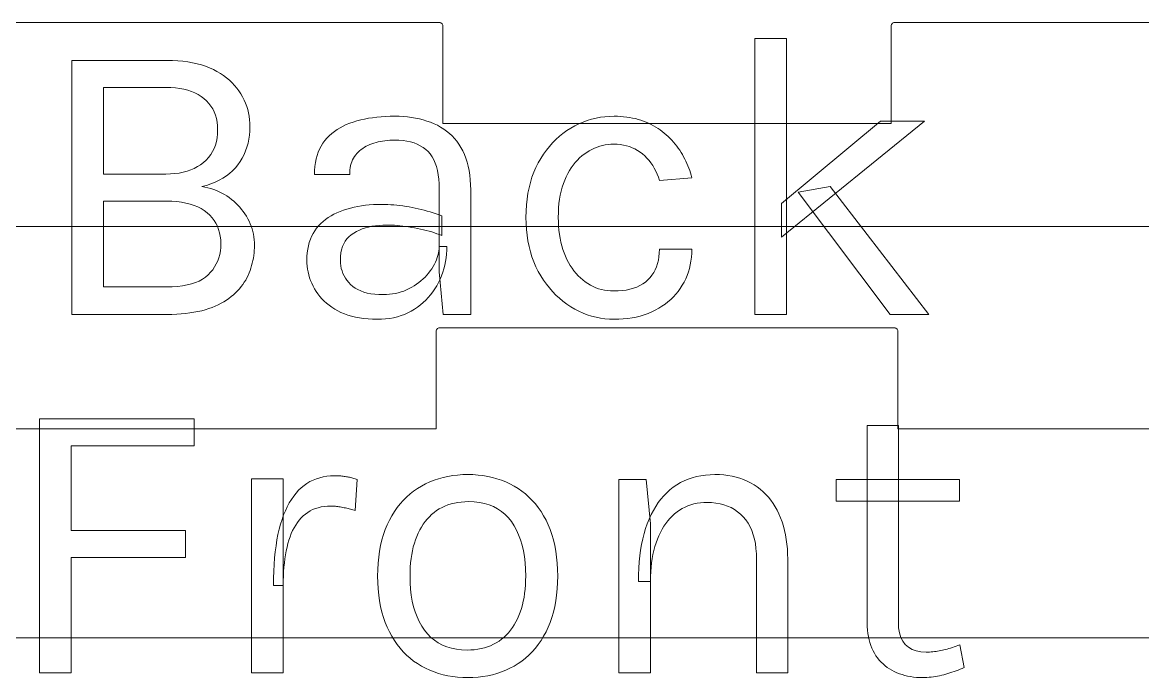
# Model space of a CAD drawing. Extents: x 3 to 302, y 3 to 302.
# Drawn here: x 218.18 to 251.41, y 114.22 to 133.66 of the extents above; entities that cross this region are included whole.
import ezdxf

# ---------------------------------------------------------------- set-up
doc = ezdxf.new("R2010")
doc.units = 0
doc.layers.get('0').update_dxf_attribs({"lineweight": 0})

msp = doc.modelspace()

# ---------------------------------------------------------------- linework, layer by layer
for p, q in [((230.57, 133.66), (217.03, 133.66)), ((230.59, 133.65), (230.57, 133.66)), ((230.6, 133.64), (230.59, 133.65)), ((230.62, 133.63), (230.6, 133.64)), ((230.63, 133.62), (230.62, 133.63)), ((230.65, 133.58), (230.63, 133.62)), ((230.65, 130.66), (230.65, 133.58)), ((243.96, 133.6), (243.95, 133.58)), ((243.95, 133.58), (243.95, 130.66)), ((243.97, 133.61), (243.96, 133.6)), ((243.98, 133.63), (243.97, 133.61)), ((243.99, 133.64), (243.98, 133.63)), ((244.03, 133.66), (243.99, 133.64)), ((257.57, 133.66), (244.03, 133.66)), ((239.907, 124.996), (239.907, 133.18)), ((239.907, 133.18), (240.843, 133.18)), ((240.843, 133.18), (240.843, 124.996)), ((219.651, 124.996), (219.651, 132.532)), ((219.651, 132.532), (222.471, 132.532)), ((222.471, 132.532), (222.634, 132.529)), ((222.634, 132.529), (222.791, 132.521)), ((222.791, 132.521), (222.942, 132.507)), ((222.942, 132.507), (223.088, 132.488)), ((223.088, 132.488), (223.228, 132.464)), ((223.228, 132.464), (223.363, 132.434)), ((223.363, 132.434), (223.492, 132.398)), ((223.492, 132.398), (223.615, 132.357)), ((223.615, 132.357), (223.733, 132.311)), ((223.733, 132.311), (223.845, 132.259)), ((223.845, 132.259), (223.951, 132.203)), ((223.951, 132.203), (224.052, 132.143)), ((224.052, 132.143), (224.148, 132.08)), ((224.148, 132.08), (224.238, 132.013)), ((224.238, 132.013), (224.322, 131.942)), ((224.322, 131.942), (224.401, 131.869)), ((222.447, 131.728), (220.587, 131.728)), ((220.587, 131.728), (220.587, 129.16)), ((222.587, 131.725), (222.447, 131.728)), ((222.447, 131.728), (222.447, 131.728)), ((222.447, 131.728), (222.447, 131.728)), ((222.72, 131.715), (222.587, 131.725)), ((222.848, 131.698), (222.72, 131.715)), ((222.969, 131.675), (222.848, 131.698)), ((223.084, 131.645), (222.969, 131.675)), ((223.193, 131.609), (223.084, 131.645)), ((223.295, 131.566), (223.193, 131.609)), ((224.401, 131.869), (224.474, 131.792)), ((224.474, 131.792), (224.542, 131.711)), ((224.542, 131.711), (224.604, 131.627)), ((224.604, 131.627), (224.661, 131.539)), ((223.392, 131.517), (223.295, 131.566)), ((223.482, 131.461), (223.392, 131.517)), ((223.566, 131.398), (223.482, 131.461)), ((223.643, 131.329), (223.566, 131.398)), ((223.712, 131.256), (223.643, 131.329)), ((223.773, 131.177), (223.712, 131.256)), ((224.661, 131.539), (224.712, 131.449)), ((224.712, 131.449), (224.758, 131.357)), ((224.758, 131.357), (224.799, 131.264)), ((224.799, 131.264), (224.834, 131.168)), ((223.825, 131.093), (223.773, 131.177)), ((223.87, 131.004), (223.825, 131.093)), ((223.906, 130.909), (223.87, 131.004)), ((223.935, 130.81), (223.906, 130.909)), ((224.834, 131.168), (224.864, 131.072)), ((224.864, 131.072), (224.888, 130.973)), ((224.888, 130.973), (224.907, 130.874)), ((223.955, 130.705), (223.935, 130.81)), ((223.967, 130.595), (223.955, 130.705)), ((223.971, 130.48), (223.967, 130.595)), ((224.907, 130.874), (224.92, 130.772)), ((224.92, 130.772), (224.928, 130.669)), ((224.928, 130.669), (224.931, 130.564)), ((227.601, 130.535), (227.693, 130.583)), ((227.693, 130.583), (227.788, 130.628)), ((227.788, 130.628), (227.889, 130.669)), ((227.889, 130.669), (227.994, 130.705)), ((227.994, 130.705), (228.103, 130.737)), ((228.103, 130.737), (228.215, 130.767)), ((228.215, 130.767), (228.33, 130.792)), ((228.33, 130.792), (228.448, 130.814)), ((228.448, 130.814), (228.569, 130.833)), ((228.569, 130.833), (228.693, 130.849)), ((228.693, 130.849), (228.821, 130.861)), ((228.821, 130.861), (228.951, 130.869)), ((228.951, 130.869), (229.085, 130.874)), ((229.085, 130.874), (229.221, 130.876)), ((229.221, 130.876), (229.221, 130.876)), ((229.221, 130.876), (229.352, 130.874)), ((229.352, 130.874), (229.479, 130.867)), ((229.479, 130.867), (229.603, 130.856)), ((229.603, 130.856), (229.725, 130.84)), ((229.725, 130.84), (229.844, 130.82)), ((229.844, 130.82), (229.959, 130.796)), ((229.959, 130.796), (230.072, 130.767)), ((230.072, 130.767), (230.181, 130.734)), ((230.181, 130.734), (230.288, 130.696)), ((230.288, 130.696), (230.391, 130.654)), ((230.391, 130.654), (230.491, 130.607)), ((230.491, 130.607), (230.586, 130.555)), ((243.95, 130.66), (230.65, 130.66)), ((234.444, 130.522), (234.564, 130.589)), ((234.564, 130.589), (234.687, 130.649)), ((234.687, 130.649), (234.811, 130.703)), ((234.811, 130.703), (234.936, 130.749)), ((234.936, 130.749), (235.064, 130.787)), ((235.064, 130.787), (235.194, 130.819)), ((235.194, 130.819), (235.325, 130.844)), ((235.325, 130.844), (235.459, 130.862)), ((235.459, 130.862), (235.594, 130.872)), ((235.594, 130.872), (235.731, 130.876)), ((235.731, 130.876), (235.731, 130.876)), ((235.731, 130.876), (235.827, 130.875)), ((235.827, 130.875), (235.921, 130.87)), ((235.921, 130.87), (236.014, 130.863)), ((236.014, 130.863), (236.104, 130.852)), ((236.104, 130.852), (236.192, 130.839)), ((236.192, 130.839), (236.279, 130.823)), ((236.279, 130.823), (236.363, 130.804)), ((236.363, 130.804), (236.445, 130.782)), ((236.445, 130.782), (236.526, 130.757)), ((236.526, 130.757), (236.604, 130.729)), ((236.604, 130.729), (236.68, 130.698)), ((236.68, 130.698), (236.755, 130.666)), ((236.755, 130.666), (236.827, 130.631)), ((236.827, 130.631), (236.898, 130.594)), ((236.898, 130.594), (236.966, 130.554)), ((240.699, 128.284), (243.627, 130.732)), ((244.935, 130.732), (240.699, 127.288)), ((243.627, 130.732), (244.935, 130.732)), ((223.954, 130.239), (223.967, 130.357)), ((223.967, 130.357), (223.971, 130.48)), ((223.971, 130.48), (223.971, 130.48)), ((224.917, 130.312), (224.899, 130.191)), ((224.927, 130.436), (224.917, 130.312)), ((224.931, 130.564), (224.927, 130.436)), ((224.931, 130.564), (224.931, 130.564)), ((227.215, 130.227), (227.283, 130.297)), ((227.283, 130.297), (227.355, 130.363)), ((227.355, 130.363), (227.433, 130.424)), ((227.433, 130.424), (227.515, 130.481)), ((227.515, 130.481), (227.601, 130.535)), ((230.586, 130.555), (230.677, 130.497)), ((230.677, 130.497), (230.763, 130.435)), ((230.763, 130.435), (230.846, 130.367)), ((230.846, 130.367), (230.923, 130.294)), ((230.923, 130.294), (230.996, 130.215)), ((234.003, 130.188), (234.107, 130.281)), ((234.107, 130.281), (234.214, 130.368)), ((234.214, 130.368), (234.327, 130.448)), ((234.327, 130.448), (234.444, 130.522)), ((236.966, 130.554), (237.033, 130.513)), ((237.033, 130.513), (237.097, 130.469)), ((237.097, 130.469), (237.16, 130.423)), ((237.16, 130.423), (237.22, 130.374)), ((237.22, 130.374), (237.279, 130.324)), ((237.279, 130.324), (237.336, 130.272)), ((237.336, 130.272), (237.39, 130.218)), ((223.821, 129.827), (223.867, 129.921)), ((223.867, 129.921), (223.904, 130.022)), ((223.904, 130.022), (223.933, 130.128)), ((223.933, 130.128), (223.954, 130.239)), ((224.842, 129.959), (224.802, 129.848)), ((224.874, 130.073), (224.842, 129.959)), ((224.899, 130.191), (224.874, 130.073)), ((226.995, 129.903), (227.041, 129.991)), ((227.041, 129.991), (227.093, 130.074)), ((227.093, 130.074), (227.151, 130.153)), ((227.151, 130.153), (227.215, 130.227)), ((228.275, 129.923), (228.228, 129.888)), ((228.324, 129.955), (228.275, 129.923)), ((228.376, 129.985), (228.324, 129.955)), ((228.43, 130.012), (228.376, 129.985)), ((228.487, 130.037), (228.43, 130.012)), ((228.546, 130.06), (228.487, 130.037)), ((228.607, 130.081), (228.546, 130.06)), ((228.67, 130.099), (228.607, 130.081)), ((228.734, 130.115), (228.67, 130.099)), ((228.799, 130.129), (228.734, 130.115)), ((228.866, 130.141), (228.799, 130.129)), ((228.934, 130.151), (228.866, 130.141)), ((229.004, 130.158), (228.934, 130.151)), ((229.075, 130.164), (229.004, 130.158)), ((229.147, 130.167), (229.075, 130.164)), ((229.221, 130.168), (229.147, 130.167)), ((229.35, 130.165), (229.221, 130.168)), ((229.221, 130.168), (229.221, 130.168)), ((229.472, 130.154), (229.35, 130.165)), ((229.587, 130.137), (229.472, 130.154)), ((229.696, 130.114), (229.587, 130.137)), ((229.799, 130.083), (229.696, 130.114)), ((229.894, 130.046), (229.799, 130.083)), ((229.983, 130.002), (229.894, 130.046)), ((230.066, 129.951), (229.983, 130.002)), ((230.142, 129.893), (230.066, 129.951)), ((230.996, 130.215), (231.065, 130.132)), ((231.065, 130.132), (231.129, 130.043)), ((231.129, 130.043), (231.189, 129.949)), ((231.189, 129.949), (231.244, 129.849)), ((233.721, 129.871), (233.811, 129.983)), ((233.811, 129.983), (233.905, 130.088)), ((233.905, 130.088), (234.003, 130.188)), ((235.148, 129.929), (235.07, 129.892)), ((235.226, 129.961), (235.148, 129.929)), ((235.306, 129.987), (235.226, 129.961)), ((235.386, 130.009), (235.306, 129.987)), ((235.468, 130.026), (235.386, 130.009)), ((235.551, 130.038), (235.468, 130.026)), ((235.634, 130.046), (235.551, 130.038)), ((235.719, 130.048), (235.634, 130.046)), ((235.818, 130.045), (235.719, 130.048)), ((235.719, 130.048), (235.719, 130.048)), ((235.914, 130.036), (235.818, 130.045)), ((236.008, 130.022), (235.914, 130.036)), ((236.098, 130.001), (236.008, 130.022)), ((236.185, 129.975), (236.098, 130.001)), ((236.269, 129.943), (236.185, 129.975)), ((236.35, 129.905), (236.269, 129.943)), ((237.39, 130.218), (237.443, 130.163)), ((237.443, 130.163), (237.494, 130.107)), ((237.494, 130.107), (237.542, 130.049)), ((237.542, 130.049), (237.589, 129.99)), ((237.589, 129.99), (237.634, 129.929)), ((237.634, 129.929), (237.676, 129.867)), ((223.554, 129.505), (223.633, 129.577)), ((223.633, 129.577), (223.704, 129.654)), ((223.704, 129.654), (223.767, 129.738)), ((223.767, 129.738), (223.821, 129.827)), ((224.703, 129.637), (224.642, 129.536)), ((224.756, 129.741), (224.703, 129.637)), ((224.802, 129.848), (224.756, 129.741)), ((226.873, 129.501), (226.894, 129.608)), ((226.894, 129.608), (226.922, 129.711)), ((226.922, 129.711), (226.955, 129.809)), ((226.955, 129.809), (226.995, 129.903)), ((227.976, 129.58), (227.953, 129.526)), ((228.002, 129.632), (227.976, 129.58)), ((228.032, 129.681), (228.002, 129.632)), ((228.066, 129.727), (228.032, 129.681)), ((228.103, 129.771), (228.066, 129.727)), ((228.142, 129.812), (228.103, 129.771)), ((228.184, 129.851), (228.142, 129.812)), ((228.228, 129.888), (228.184, 129.851)), ((230.211, 129.829), (230.142, 129.893)), ((230.274, 129.757), (230.211, 129.829)), ((230.33, 129.676), (230.274, 129.757)), ((230.379, 129.586), (230.33, 129.676)), ((230.422, 129.488), (230.379, 129.586)), ((231.244, 129.849), (231.293, 129.744)), ((231.293, 129.744), (231.336, 129.633)), ((231.336, 129.633), (231.373, 129.516)), ((233.481, 129.496), (233.557, 129.627)), ((233.557, 129.627), (233.637, 129.752)), ((233.637, 129.752), (233.721, 129.871)), ((234.706, 129.638), (234.641, 129.572)), ((234.774, 129.698), (234.706, 129.638)), ((234.844, 129.754), (234.774, 129.698)), ((234.918, 129.805), (234.844, 129.754)), ((234.994, 129.851), (234.918, 129.805)), ((235.07, 129.892), (234.994, 129.851)), ((236.427, 129.862), (236.35, 129.905)), ((236.502, 129.812), (236.427, 129.862)), ((236.574, 129.757), (236.502, 129.812)), ((236.642, 129.697), (236.574, 129.757)), ((236.706, 129.632), (236.642, 129.697)), ((236.767, 129.564), (236.706, 129.632)), ((237.676, 129.867), (237.717, 129.804)), ((237.717, 129.804), (237.756, 129.739)), ((237.756, 129.739), (237.793, 129.673)), ((237.793, 129.673), (237.828, 129.607)), ((237.828, 129.607), (237.86, 129.54)), ((222.951, 129.215), (223.066, 129.246)), ((223.066, 129.246), (223.175, 129.284)), ((223.175, 129.284), (223.278, 129.329)), ((223.278, 129.329), (223.376, 129.381)), ((223.376, 129.381), (223.468, 129.439)), ((223.468, 129.439), (223.554, 129.505)), ((224.417, 129.26), (224.328, 129.18)), ((224.499, 129.347), (224.417, 129.26)), ((224.574, 129.439), (224.499, 129.347)), ((224.642, 129.536), (224.574, 129.439)), ((226.845, 129.148), (226.848, 129.27)), ((226.848, 129.27), (226.857, 129.388)), ((226.857, 129.388), (226.873, 129.501)), ((227.896, 129.284), (227.891, 129.218)), ((227.905, 129.349), (227.896, 129.284)), ((227.917, 129.411), (227.905, 129.349)), ((227.933, 129.47), (227.917, 129.411)), ((227.953, 129.526), (227.933, 129.47)), ((230.459, 129.381), (230.422, 129.488)), ((230.488, 129.266), (230.459, 129.381)), ((230.511, 129.141), (230.488, 129.266)), ((231.373, 129.516), (231.405, 129.393)), ((231.405, 129.393), (231.431, 129.265)), ((231.431, 129.265), (231.451, 129.13)), ((233.349, 129.216), (233.411, 129.359)), ((233.411, 129.359), (233.481, 129.496)), ((234.408, 129.263), (234.357, 129.173)), ((234.462, 129.347), (234.408, 129.263)), ((234.519, 129.427), (234.462, 129.347)), ((234.578, 129.502), (234.519, 129.427)), ((234.641, 129.572), (234.578, 129.502)), ((236.823, 129.491), (236.767, 129.564)), ((236.875, 129.414), (236.823, 129.491)), ((236.923, 129.333), (236.875, 129.414)), ((236.967, 129.248), (236.923, 129.333)), ((237.007, 129.159), (236.967, 129.248)), ((237.86, 129.54), (237.891, 129.472)), ((237.891, 129.472), (237.92, 129.404)), ((237.92, 129.404), (237.947, 129.335)), ((237.947, 129.335), (237.972, 129.265)), ((237.972, 129.265), (237.995, 129.195)), ((220.587, 129.16), (222.435, 129.16)), ((222.435, 129.16), (222.573, 129.163)), ((222.573, 129.163), (222.704, 129.174)), ((222.704, 129.174), (222.831, 129.191)), ((222.831, 129.191), (222.951, 129.215)), ((223.899, 128.92), (223.774, 128.87)), ((224.017, 128.976), (223.899, 128.92)), ((224.128, 129.038), (224.017, 128.976)), ((224.231, 129.106), (224.128, 129.038)), ((224.328, 129.18), (224.231, 129.106)), ((227.889, 129.148), (226.845, 129.148)), ((227.891, 129.218), (227.889, 129.148)), ((227.889, 129.148), (227.889, 129.148)), ((230.528, 129.008), (230.511, 129.141)), ((230.538, 128.866), (230.528, 129.008)), ((231.451, 129.13), (231.465, 128.99)), ((231.465, 128.99), (231.474, 128.844)), ((233.207, 128.755), (233.247, 128.914)), ((233.247, 128.914), (233.294, 129.068)), ((233.294, 129.068), (233.349, 129.216)), ((234.265, 128.98), (234.225, 128.876)), ((234.309, 129.079), (234.265, 128.98)), ((234.357, 129.173), (234.309, 129.079)), ((237.043, 129.066), (237.007, 129.159)), ((237.075, 128.968), (237.043, 129.066)), ((238.035, 129.052), (237.075, 128.968)), ((237.995, 129.195), (238.016, 129.124)), ((238.016, 129.124), (238.035, 129.052)), ((238.035, 129.052), (238.035, 129.052)), ((223.642, 128.826), (223.503, 128.788)), ((223.503, 128.788), (223.503, 128.788)), ((223.503, 128.788), (223.594, 128.772)), ((223.594, 128.772), (223.683, 128.752)), ((223.774, 128.87), (223.642, 128.826)), ((223.683, 128.752), (223.77, 128.728)), ((223.77, 128.728), (223.855, 128.701)), ((223.855, 128.701), (223.937, 128.67)), ((223.937, 128.67), (224.017, 128.636)), ((224.017, 128.636), (224.095, 128.598)), ((224.095, 128.598), (224.171, 128.556)), ((230.541, 128.716), (230.538, 128.866)), ((230.541, 126.256), (230.541, 128.716)), ((231.474, 128.844), (231.477, 128.692)), ((231.477, 128.692), (231.477, 128.692)), ((231.477, 128.692), (231.477, 124.996)), ((233.148, 128.42), (233.174, 128.59)), ((233.174, 128.59), (233.207, 128.755)), ((234.159, 128.655), (234.133, 128.537)), ((234.19, 128.768), (234.159, 128.655)), ((234.225, 128.876), (234.19, 128.768)), ((241.191, 128.62), (242.139, 128.788)), ((243.915, 124.996), (241.191, 128.62)), ((242.139, 128.788), (245.067, 124.996)), ((220.587, 128.356), (220.587, 125.812)), ((222.459, 128.356), (220.587, 128.356)), ((220.587, 128.356), (220.587, 128.356)), ((222.614, 128.353), (222.459, 128.356)), ((222.459, 128.356), (222.459, 128.356)), ((222.76, 128.342), (222.614, 128.353)), ((222.9, 128.325), (222.76, 128.342)), ((223.031, 128.301), (222.9, 128.325)), ((223.155, 128.27), (223.031, 128.301)), ((223.271, 128.232), (223.155, 128.27)), ((224.171, 128.556), (224.245, 128.51)), ((224.245, 128.51), (224.316, 128.461)), ((224.316, 128.461), (224.385, 128.409)), ((224.385, 128.409), (224.45, 128.354)), ((224.45, 128.354), (224.513, 128.298)), ((224.513, 128.298), (224.572, 128.239)), ((228.47, 128.245), (228.59, 128.253)), ((228.59, 128.253), (228.712, 128.258)), ((228.712, 128.258), (228.837, 128.26)), ((228.837, 128.26), (228.837, 128.26)), ((228.837, 128.26), (228.927, 128.259)), ((228.927, 128.259), (229.017, 128.256)), ((229.017, 128.256), (229.107, 128.252)), ((229.107, 128.252), (229.197, 128.246)), ((233.13, 128.244), (233.148, 128.42)), ((234.096, 128.287), (234.084, 128.155)), ((234.112, 128.414), (234.096, 128.287)), ((234.133, 128.537), (234.112, 128.414)), ((240.699, 127.288), (240.699, 128.284)), ((223.38, 128.187), (223.271, 128.232)), ((223.48, 128.135), (223.38, 128.187)), ((223.574, 128.077), (223.48, 128.135)), ((223.659, 128.011), (223.574, 128.077)), ((223.737, 127.94), (223.659, 128.011)), ((223.806, 127.864), (223.737, 127.94)), ((224.572, 128.239), (224.629, 128.178)), ((224.629, 128.178), (224.682, 128.114)), ((224.682, 128.114), (224.732, 128.048)), ((224.732, 128.048), (224.78, 127.98)), ((224.78, 127.98), (224.824, 127.91)), ((227.252, 127.869), (227.334, 127.921)), ((227.334, 127.921), (227.42, 127.969)), ((227.42, 127.969), (227.51, 128.013)), ((227.51, 128.013), (227.604, 128.053)), ((227.604, 128.053), (227.703, 128.089)), ((227.703, 128.089), (227.805, 128.121)), ((227.805, 128.121), (227.91, 128.151)), ((227.91, 128.151), (228.017, 128.176)), ((228.017, 128.176), (228.126, 128.198)), ((228.126, 128.198), (228.239, 128.217)), ((228.239, 128.217), (228.353, 128.233)), ((228.353, 128.233), (228.47, 128.245)), ((229.197, 128.246), (229.288, 128.237)), ((229.288, 128.237), (229.378, 128.228)), ((229.378, 128.228), (229.468, 128.216)), ((229.468, 128.216), (229.559, 128.202)), ((229.559, 128.202), (229.649, 128.187)), ((229.649, 128.187), (229.74, 128.17)), ((229.74, 128.17), (229.83, 128.151)), ((229.83, 128.151), (229.92, 128.131)), ((229.92, 128.131), (230.01, 128.11)), ((230.01, 128.11), (230.099, 128.087)), ((230.099, 128.087), (230.188, 128.064)), ((230.188, 128.064), (230.276, 128.038)), ((230.276, 128.038), (230.364, 128.012)), ((230.364, 128.012), (230.451, 127.984)), ((230.451, 127.984), (230.538, 127.955)), ((230.538, 127.955), (230.625, 127.924)), ((230.625, 127.924), (230.625, 127.924)), ((230.625, 127.924), (230.625, 127.336)), ((233.115, 127.876), (233.119, 128.063)), ((233.119, 128.063), (233.13, 128.244)), ((234.077, 128.018), (234.075, 127.876)), ((234.084, 128.155), (234.077, 128.018)), ((151.28, 127.6), (296.32, 127.6)), ((223.867, 127.784), (223.806, 127.864)), ((223.92, 127.699), (223.867, 127.784)), ((223.965, 127.61), (223.92, 127.699)), ((224.002, 127.516), (223.965, 127.61)), ((224.824, 127.91), (224.865, 127.837)), ((224.865, 127.837), (224.903, 127.763)), ((224.903, 127.763), (224.936, 127.687)), ((224.936, 127.687), (224.966, 127.611)), ((224.966, 127.611), (224.992, 127.534)), ((226.908, 127.552), (226.968, 127.623)), ((226.968, 127.623), (227.033, 127.691)), ((227.033, 127.691), (227.102, 127.754)), ((227.102, 127.754), (227.175, 127.814)), ((227.175, 127.814), (227.252, 127.869)), ((228.45, 127.589), (228.355, 127.563)), ((228.549, 127.61), (228.45, 127.589)), ((228.652, 127.627), (228.549, 127.61)), ((228.758, 127.639), (228.652, 127.627)), ((228.868, 127.646), (228.758, 127.639)), ((228.981, 127.648), (228.868, 127.646)), ((229.057, 127.647), (228.981, 127.648)), ((228.981, 127.648), (228.981, 127.648)), ((229.135, 127.645), (229.057, 127.647)), ((229.215, 127.64), (229.135, 127.645)), ((229.295, 127.635), (229.215, 127.64)), ((229.378, 127.627), (229.295, 127.635)), ((229.462, 127.618), (229.378, 127.627)), ((229.547, 127.607), (229.462, 127.618)), ((229.634, 127.594), (229.547, 127.607)), ((229.722, 127.58), (229.634, 127.594)), ((233.119, 127.694), (233.115, 127.876)), ((233.115, 127.876), (233.115, 127.876)), ((233.13, 127.516), (233.119, 127.694)), ((234.075, 127.876), (234.075, 127.876)), ((234.075, 127.876), (234.077, 127.745)), ((234.077, 127.745), (234.084, 127.617)), ((234.084, 127.617), (234.094, 127.492)), ((224.03, 127.418), (224.002, 127.516)), ((224.051, 127.315), (224.03, 127.418)), ((224.063, 127.208), (224.051, 127.315)), ((224.992, 127.534), (225.014, 127.455)), ((225.014, 127.455), (225.031, 127.376)), ((225.031, 127.376), (225.045, 127.295)), ((225.045, 127.295), (225.055, 127.214)), ((226.722, 127.225), (226.76, 127.313)), ((226.76, 127.313), (226.803, 127.397)), ((226.803, 127.397), (226.853, 127.477)), ((226.853, 127.477), (226.908, 127.552)), ((227.866, 127.303), (227.807, 127.239)), ((227.934, 127.36), (227.866, 127.303)), ((228.009, 127.411), (227.934, 127.36)), ((228.09, 127.456), (228.009, 127.411)), ((228.175, 127.496), (228.09, 127.456)), ((228.263, 127.532), (228.175, 127.496)), ((228.355, 127.563), (228.263, 127.532)), ((229.812, 127.564), (229.722, 127.58)), ((229.902, 127.547), (229.812, 127.564)), ((229.989, 127.528), (229.902, 127.547)), ((230.075, 127.508), (229.989, 127.528)), ((230.16, 127.487), (230.075, 127.508)), ((230.242, 127.465), (230.16, 127.487)), ((230.322, 127.442), (230.242, 127.465)), ((230.401, 127.417), (230.322, 127.442)), ((230.477, 127.391), (230.401, 127.417)), ((230.552, 127.364), (230.477, 127.391)), ((230.625, 127.336), (230.552, 127.364)), ((233.148, 127.344), (233.13, 127.516)), ((233.174, 127.176), (233.148, 127.344)), ((234.094, 127.492), (234.109, 127.372)), ((234.109, 127.372), (234.128, 127.254)), ((234.128, 127.254), (234.152, 127.141)), ((240.699, 127.288), (240.699, 127.288)), ((224.052, 126.879), (224.063, 126.985)), ((224.067, 127.096), (224.063, 127.208)), ((224.063, 126.985), (224.067, 127.096)), ((224.067, 127.096), (224.067, 127.096)), ((225.055, 127.214), (225.061, 127.131)), ((225.062, 126.971), (225.058, 126.895)), ((225.061, 127.131), (225.063, 127.048)), ((225.063, 127.048), (225.062, 126.971)), ((225.063, 127.048), (225.063, 127.048)), ((226.629, 126.828), (226.643, 126.934)), ((226.643, 126.934), (226.664, 127.035)), ((226.664, 127.035), (226.69, 127.132)), ((226.69, 127.132), (226.722, 127.225)), ((227.676, 127.007), (227.649, 126.916)), ((227.712, 127.091), (227.676, 127.007)), ((227.756, 127.168), (227.712, 127.091)), ((227.807, 127.239), (227.756, 127.168)), ((230.532, 126.88), (230.539, 126.946)), ((230.539, 126.946), (230.541, 127.012)), ((230.541, 127.012), (230.541, 127.012)), ((230.541, 127.012), (230.769, 127.012)), ((230.769, 127.012), (230.767, 126.898)), ((233.207, 127.013), (233.174, 127.176)), ((233.247, 126.856), (233.207, 127.013)), ((234.152, 127.141), (234.179, 127.03)), ((234.179, 127.03), (234.211, 126.924)), ((234.211, 126.924), (234.248, 126.821)), ((237.072, 126.814), (237.075, 126.928)), ((237.075, 126.928), (237.075, 126.928)), ((237.075, 126.928), (238.035, 126.928)), ((238.035, 126.928), (238.032, 126.809)), ((223.973, 126.583), (224.007, 126.677)), ((224.007, 126.677), (224.033, 126.776)), ((224.033, 126.776), (224.052, 126.879)), ((225.017, 126.594), (225, 126.519)), ((225.031, 126.668), (225.017, 126.594)), ((225.042, 126.744), (225.031, 126.668)), ((225.051, 126.819), (225.042, 126.744)), ((225.058, 126.895), (225.051, 126.819)), ((226.617, 126.604), (226.62, 126.718)), ((226.619, 126.516), (226.617, 126.604)), ((226.617, 126.604), (226.617, 126.604)), ((226.62, 126.718), (226.629, 126.828)), ((227.617, 126.715), (227.613, 126.604)), ((227.613, 126.604), (227.613, 126.604)), ((227.613, 126.604), (227.616, 126.521)), ((227.629, 126.819), (227.617, 126.715)), ((227.649, 126.916), (227.629, 126.819)), ((230.434, 126.55), (230.462, 126.616)), ((230.462, 126.616), (230.486, 126.682)), ((230.486, 126.682), (230.506, 126.748)), ((230.506, 126.748), (230.521, 126.814)), ((230.521, 126.814), (230.532, 126.88)), ((230.747, 126.674), (230.729, 126.565)), ((230.759, 126.785), (230.747, 126.674)), ((230.767, 126.898), (230.759, 126.785)), ((233.294, 126.703), (233.247, 126.856)), ((233.349, 126.555), (233.294, 126.703)), ((234.248, 126.821), (234.288, 126.721)), ((234.288, 126.721), (234.332, 126.625)), ((234.332, 126.625), (234.38, 126.534)), ((237.02, 126.503), (237.044, 126.602)), ((237.044, 126.602), (237.061, 126.705)), ((237.061, 126.705), (237.072, 126.814)), ((238.024, 126.693), (238.01, 126.58)), ((238.032, 126.809), (238.024, 126.693)), ((223.763, 126.246), (223.827, 126.324)), ((223.827, 126.324), (223.883, 126.406)), ((223.883, 126.406), (223.932, 126.493)), ((223.932, 126.493), (223.973, 126.583)), ((224.934, 126.298), (224.906, 126.226)), ((224.959, 126.371), (224.934, 126.298)), ((224.98, 126.445), (224.959, 126.371)), ((225, 126.519), (224.98, 126.445)), ((226.626, 126.428), (226.619, 126.516)), ((226.638, 126.341), (226.626, 126.428)), ((226.653, 126.256), (226.638, 126.341)), ((226.674, 126.17), (226.653, 126.256)), ((227.616, 126.521), (227.625, 126.441)), ((227.625, 126.441), (227.64, 126.363)), ((227.64, 126.363), (227.661, 126.287)), ((227.661, 126.287), (227.689, 126.214)), ((230.228, 126.224), (230.277, 126.287)), ((230.277, 126.287), (230.322, 126.352)), ((230.322, 126.352), (230.364, 126.418)), ((230.364, 126.418), (230.401, 126.484)), ((230.401, 126.484), (230.434, 126.55)), ((230.661, 124.996), (230.541, 126.256)), ((230.679, 126.351), (230.647, 126.247)), ((230.707, 126.457), (230.679, 126.351)), ((230.729, 126.565), (230.707, 126.457)), ((233.411, 126.412), (233.349, 126.555)), ((233.481, 126.274), (233.411, 126.412)), ((233.557, 126.141), (233.481, 126.274)), ((234.38, 126.534), (234.43, 126.447)), ((234.43, 126.447), (234.484, 126.365)), ((234.484, 126.365), (234.541, 126.287)), ((234.541, 126.287), (234.601, 126.213)), ((236.906, 126.238), (236.951, 126.321)), ((236.951, 126.321), (236.989, 126.41)), ((236.989, 126.41), (237.02, 126.503)), ((237.933, 126.256), (237.897, 126.153)), ((237.965, 126.361), (237.933, 126.256)), ((237.99, 126.469), (237.965, 126.361)), ((238.01, 126.58), (237.99, 126.469)), ((223.196, 125.902), (223.315, 125.942)), ((223.315, 125.942), (223.424, 125.988)), ((223.424, 125.988), (223.523, 126.042)), ((223.523, 126.042), (223.612, 126.104)), ((223.612, 126.104), (223.692, 126.172)), ((223.692, 126.172), (223.763, 126.246)), ((224.762, 125.95), (224.718, 125.885)), ((224.803, 126.017), (224.762, 125.95)), ((224.841, 126.085), (224.803, 126.017)), ((224.876, 126.154), (224.841, 126.085)), ((224.906, 126.226), (224.876, 126.154)), ((226.699, 126.086), (226.674, 126.17)), ((226.729, 126.003), (226.699, 126.086)), ((226.763, 125.92), (226.729, 126.003)), ((227.689, 126.214), (227.722, 126.143)), ((227.722, 126.143), (227.761, 126.075)), ((227.761, 126.075), (227.807, 126.009)), ((227.807, 126.009), (227.858, 125.945)), ((227.858, 125.945), (227.916, 125.884)), ((229.872, 125.895), (229.939, 125.944)), ((229.939, 125.944), (230.003, 125.996)), ((230.003, 125.996), (230.064, 126.05)), ((230.064, 126.05), (230.122, 126.106)), ((230.122, 126.106), (230.177, 126.164)), ((230.177, 126.164), (230.228, 126.224)), ((230.52, 125.944), (230.468, 125.848)), ((230.567, 126.043), (230.52, 125.944)), ((230.61, 126.144), (230.567, 126.043)), ((230.647, 126.247), (230.61, 126.144)), ((233.637, 126.015), (233.557, 126.141)), ((233.721, 125.895), (233.637, 126.015)), ((234.601, 126.213), (234.664, 126.144)), ((234.664, 126.144), (234.731, 126.079)), ((234.731, 126.079), (234.8, 126.018)), ((234.8, 126.018), (234.873, 125.962)), ((234.873, 125.962), (234.948, 125.911)), ((236.579, 125.901), (236.658, 125.957)), ((236.658, 125.957), (236.73, 126.019)), ((236.73, 126.019), (236.796, 126.087)), ((236.796, 126.087), (236.854, 126.16)), ((236.854, 126.16), (236.906, 126.238)), ((237.807, 125.955), (237.753, 125.86)), ((237.855, 126.052), (237.807, 125.955)), ((237.897, 126.153), (237.855, 126.052)), ((220.587, 125.812), (222.459, 125.812)), ((222.459, 125.812), (222.626, 125.816)), ((222.626, 125.816), (222.783, 125.826)), ((222.783, 125.826), (222.93, 125.844)), ((222.93, 125.844), (223.068, 125.87)), ((223.068, 125.87), (223.196, 125.902)), ((224.505, 125.638), (224.443, 125.58)), ((224.563, 125.698), (224.505, 125.638)), ((224.618, 125.758), (224.563, 125.698)), ((224.67, 125.821), (224.618, 125.758)), ((224.718, 125.885), (224.67, 125.821)), ((226.802, 125.839), (226.763, 125.92)), ((226.845, 125.758), (226.802, 125.839)), ((226.893, 125.679), (226.845, 125.758)), ((226.946, 125.603), (226.893, 125.679)), ((227.003, 125.53), (226.946, 125.603)), ((227.916, 125.884), (227.98, 125.827)), ((227.98, 125.827), (228.052, 125.776)), ((228.052, 125.776), (228.13, 125.731)), ((228.13, 125.731), (228.216, 125.692)), ((228.216, 125.692), (228.31, 125.659)), ((228.31, 125.659), (228.41, 125.632)), ((228.41, 125.632), (228.518, 125.611)), ((228.518, 125.611), (228.633, 125.596)), ((228.633, 125.596), (228.755, 125.587)), ((228.978, 125.586), (229.068, 125.593)), ((229.068, 125.593), (229.157, 125.604)), ((229.157, 125.604), (229.245, 125.619)), ((229.245, 125.619), (229.33, 125.639)), ((229.33, 125.639), (229.413, 125.663)), ((229.413, 125.663), (229.495, 125.691)), ((229.495, 125.691), (229.574, 125.724)), ((229.574, 125.724), (229.652, 125.761)), ((229.652, 125.761), (229.728, 125.803)), ((229.728, 125.803), (229.801, 125.848)), ((229.801, 125.848), (229.872, 125.895)), ((230.351, 125.666), (230.287, 125.581)), ((230.412, 125.755), (230.351, 125.666)), ((230.468, 125.848), (230.412, 125.755)), ((233.811, 125.781), (233.721, 125.895)), ((233.905, 125.672), (233.811, 125.781)), ((234.003, 125.571), (233.905, 125.672)), ((234.948, 125.911), (235.026, 125.865)), ((235.026, 125.865), (235.105, 125.824)), ((235.105, 125.824), (235.187, 125.789)), ((235.187, 125.789), (235.27, 125.759)), ((235.27, 125.759), (235.356, 125.735)), ((235.356, 125.735), (235.444, 125.716)), ((235.444, 125.716), (235.533, 125.703)), ((235.533, 125.703), (235.625, 125.695)), ((235.625, 125.695), (235.719, 125.692)), ((235.719, 125.692), (235.849, 125.695)), ((235.719, 125.692), (235.719, 125.692)), ((235.849, 125.695), (235.973, 125.705)), ((235.973, 125.705), (236.09, 125.721)), ((236.09, 125.721), (236.2, 125.744)), ((236.2, 125.744), (236.305, 125.774)), ((236.305, 125.774), (236.403, 125.81)), ((236.403, 125.81), (236.494, 125.852)), ((236.494, 125.852), (236.579, 125.901)), ((237.562, 125.597), (237.489, 125.517)), ((237.631, 125.681), (237.562, 125.597)), ((237.694, 125.768), (237.631, 125.681)), ((237.753, 125.86), (237.694, 125.768)), ((223.988, 125.285), (223.898, 125.244)), ((224.074, 125.328), (223.988, 125.285)), ((224.156, 125.374), (224.074, 125.328)), ((224.233, 125.422), (224.156, 125.374)), ((224.307, 125.472), (224.233, 125.422)), ((224.377, 125.525), (224.307, 125.472)), ((224.443, 125.58), (224.377, 125.525)), ((227.065, 125.46), (227.003, 125.53)), ((227.132, 125.393), (227.065, 125.46)), ((227.203, 125.33), (227.132, 125.393)), ((227.279, 125.269), (227.203, 125.33)), ((227.36, 125.211), (227.279, 125.269)), ((228.755, 125.587), (228.885, 125.584)), ((228.885, 125.584), (228.978, 125.586)), ((228.885, 125.584), (228.885, 125.584)), ((229.985, 125.28), (229.899, 125.214)), ((230.067, 125.349), (229.985, 125.28)), ((230.145, 125.423), (230.067, 125.349)), ((230.218, 125.5), (230.145, 125.423)), ((230.287, 125.581), (230.218, 125.5)), ((234.107, 125.475), (234.003, 125.571)), ((234.214, 125.385), (234.107, 125.475)), ((234.327, 125.301), (234.214, 125.385)), ((234.444, 125.224), (234.327, 125.301)), ((237.242, 125.302), (237.15, 125.238)), ((237.329, 125.37), (237.242, 125.302)), ((237.412, 125.441), (237.329, 125.37)), ((237.489, 125.517), (237.412, 125.441)), ((222.471, 124.996), (219.651, 124.996)), ((222.616, 124.998), (222.471, 124.996)), ((222.471, 124.996), (222.471, 124.996)), ((222.471, 124.996), (222.471, 124.996)), ((222.757, 125.003), (222.616, 124.998)), ((222.892, 125.012), (222.757, 125.003)), ((223.023, 125.024), (222.892, 125.012)), ((223.149, 125.039), (223.023, 125.024)), ((223.27, 125.059), (223.149, 125.039)), ((223.387, 125.081), (223.27, 125.059)), ((223.498, 125.107), (223.387, 125.081)), ((223.605, 125.137), (223.498, 125.107)), ((223.707, 125.17), (223.605, 125.137)), ((223.805, 125.206), (223.707, 125.17)), ((223.898, 125.244), (223.805, 125.206)), ((227.445, 125.156), (227.36, 125.211)), ((227.535, 125.104), (227.445, 125.156)), ((227.63, 125.056), (227.535, 125.104)), ((227.73, 125.013), (227.63, 125.056)), ((227.834, 124.975), (227.73, 125.013)), ((227.944, 124.943), (227.834, 124.975)), ((228.059, 124.915), (227.944, 124.943)), ((229.302, 124.927), (229.19, 124.9)), ((229.411, 124.96), (229.302, 124.927)), ((229.516, 124.999), (229.411, 124.96)), ((229.617, 125.044), (229.516, 124.999)), ((229.715, 125.095), (229.617, 125.044)), ((229.809, 125.152), (229.715, 125.095)), ((229.899, 125.214), (229.809, 125.152)), ((231.477, 124.996), (230.661, 124.996)), ((231.477, 124.996), (231.477, 124.996)), ((234.564, 125.153), (234.444, 125.224)), ((234.687, 125.09), (234.564, 125.153)), ((234.811, 125.034), (234.687, 125.09)), ((234.936, 124.986), (234.811, 125.034)), ((235.064, 124.945), (234.936, 124.986)), ((235.194, 124.912), (235.064, 124.945)), ((236.508, 124.949), (236.387, 124.919)), ((236.624, 124.984), (236.508, 124.949)), ((236.737, 125.025), (236.624, 124.984)), ((236.846, 125.071), (236.737, 125.025)), ((236.952, 125.122), (236.846, 125.071)), ((237.053, 125.178), (236.952, 125.122)), ((237.15, 125.238), (237.053, 125.178)), ((240.843, 124.996), (239.907, 124.996)), ((240.843, 124.996), (240.843, 124.996)), ((245.067, 124.996), (243.915, 124.996)), ((245.067, 124.996), (245.067, 124.996)), ((228.178, 124.892), (228.059, 124.915)), ((228.302, 124.875), (228.178, 124.892)), ((228.432, 124.862), (228.302, 124.875)), ((228.566, 124.855), (228.432, 124.862)), ((228.705, 124.852), (228.566, 124.855)), ((228.832, 124.855), (228.705, 124.852)), ((228.705, 124.852), (228.705, 124.852)), ((228.705, 124.852), (228.705, 124.852)), ((228.955, 124.864), (228.832, 124.855)), ((229.074, 124.879), (228.955, 124.864)), ((229.19, 124.9), (229.074, 124.879)), ((230.53, 124.6), (230.49, 124.58)), ((244.07, 124.6), (230.53, 124.6)), ((235.325, 124.885), (235.194, 124.912)), ((235.459, 124.867), (235.325, 124.885)), ((235.594, 124.856), (235.459, 124.867)), ((235.731, 124.852), (235.594, 124.856)), ((235.87, 124.855), (235.731, 124.852)), ((235.731, 124.852), (235.731, 124.852)), ((235.731, 124.852), (235.731, 124.852)), ((236.004, 124.863), (235.87, 124.855)), ((236.136, 124.876), (236.004, 124.863)), ((236.263, 124.895), (236.136, 124.876)), ((236.387, 124.919), (236.263, 124.895)), ((244.09, 124.59), (244.07, 124.6)), ((230.46, 124.54), (230.45, 124.52)), ((230.45, 124.52), (230.45, 121.6)), ((230.47, 124.55), (230.46, 124.54)), ((230.48, 124.57), (230.47, 124.55)), ((230.49, 124.58), (230.48, 124.57)), ((244.1, 124.58), (244.09, 124.59)), ((244.12, 124.57), (244.1, 124.58)), ((244.13, 124.56), (244.12, 124.57)), ((244.15, 124.52), (244.13, 124.56)), ((244.15, 121.6), (244.15, 124.52)), ((218.691, 114.366), (218.691, 121.902)), ((218.691, 121.902), (223.275, 121.902)), ((223.275, 121.902), (223.275, 121.098)), ((243.237, 115.842), (243.237, 121.698)), ((243.237, 121.698), (244.161, 121.698)), ((244.161, 121.698), (244.161, 115.866)), ((230.45, 121.6), (217.15, 121.6)), ((257.45, 121.6), (244.15, 121.6)), ((223.275, 121.098), (219.627, 121.098)), ((219.627, 121.098), (219.627, 118.59)), ((224.979, 114.366), (224.979, 120.114)), ((224.979, 120.114), (225.915, 120.114)), ((225.915, 120.114), (225.915, 114.366)), ((226.535, 119.921), (226.621, 119.982)), ((226.621, 119.982), (226.711, 120.035)), ((226.711, 120.035), (226.804, 120.081)), ((226.804, 120.081), (226.901, 120.121)), ((226.901, 120.121), (227.002, 120.153)), ((227.002, 120.153), (227.106, 120.178)), ((227.106, 120.178), (227.213, 120.196)), ((227.213, 120.196), (227.324, 120.206)), ((227.324, 120.206), (227.439, 120.21)), ((227.439, 120.21), (227.439, 120.21)), ((227.439, 120.21), (227.477, 120.21)), ((227.477, 120.21), (227.514, 120.209)), ((227.514, 120.209), (227.551, 120.208)), ((227.551, 120.208), (227.587, 120.206)), ((227.587, 120.206), (227.623, 120.203)), ((227.623, 120.203), (227.658, 120.2)), ((227.658, 120.2), (227.692, 120.197)), ((227.692, 120.197), (227.725, 120.193)), ((227.725, 120.193), (227.758, 120.188)), ((227.758, 120.188), (227.79, 120.183)), ((227.79, 120.183), (227.822, 120.177)), ((227.822, 120.177), (227.854, 120.171)), ((227.854, 120.171), (227.886, 120.164)), ((227.886, 120.164), (227.918, 120.157)), ((227.918, 120.157), (227.95, 120.149)), ((227.95, 120.149), (227.982, 120.141)), ((227.982, 120.141), (228.014, 120.132)), ((228.014, 120.132), (228.046, 120.123)), ((228.046, 120.123), (228.079, 120.113)), ((228.111, 120.102), (228.051, 119.178)), ((228.079, 120.113), (228.111, 120.102)), ((228.111, 120.102), (228.111, 120.102)), ((230.016, 119.904), (230.138, 119.969)), ((230.138, 119.969), (230.264, 120.027)), ((230.264, 120.027), (230.393, 120.078)), ((230.393, 120.078), (230.526, 120.123)), ((230.526, 120.123), (230.662, 120.16)), ((230.662, 120.16), (230.801, 120.191)), ((230.801, 120.191), (230.944, 120.215)), ((230.944, 120.215), (231.09, 120.232)), ((231.09, 120.232), (231.24, 120.243)), ((231.24, 120.243), (231.393, 120.246)), ((231.393, 120.246), (231.393, 120.246)), ((231.393, 120.246), (231.545, 120.243)), ((231.545, 120.243), (231.694, 120.232)), ((231.694, 120.232), (231.839, 120.215)), ((231.839, 120.215), (231.981, 120.191)), ((231.981, 120.191), (232.12, 120.16)), ((232.12, 120.16), (232.255, 120.123)), ((232.255, 120.123), (232.387, 120.078)), ((232.387, 120.078), (232.516, 120.027)), ((232.516, 120.027), (232.642, 119.969)), ((232.642, 119.969), (232.764, 119.904)), ((235.875, 114.366), (235.875, 120.102)), ((235.875, 120.102), (236.679, 120.102)), ((236.679, 120.102), (236.811, 118.782)), ((237.486, 119.871), (237.59, 119.942)), ((237.59, 119.942), (237.698, 120.006)), ((237.698, 120.006), (237.81, 120.062)), ((237.81, 120.062), (237.927, 120.111)), ((237.927, 120.111), (238.048, 120.152)), ((238.048, 120.152), (238.173, 120.186)), ((238.173, 120.186), (238.303, 120.212)), ((238.303, 120.212), (238.437, 120.231)), ((238.437, 120.231), (238.576, 120.242)), ((238.576, 120.242), (238.719, 120.246)), ((238.719, 120.246), (238.719, 120.246)), ((238.719, 120.246), (238.853, 120.243)), ((238.853, 120.243), (238.982, 120.234)), ((238.982, 120.234), (239.108, 120.219)), ((239.108, 120.219), (239.23, 120.198)), ((239.23, 120.198), (239.348, 120.17)), ((239.348, 120.17), (239.462, 120.137)), ((239.462, 120.137), (239.573, 120.098)), ((239.573, 120.098), (239.679, 120.052)), ((239.679, 120.052), (239.781, 120.001)), ((239.781, 120.001), (239.88, 119.943)), ((239.88, 119.943), (239.974, 119.88)), ((242.313, 119.454), (242.313, 120.102)), ((242.313, 120.102), (245.973, 120.102)), ((245.973, 120.102), (245.973, 119.454)), ((226.227, 119.606), (226.298, 119.696)), ((226.298, 119.696), (226.373, 119.778)), ((226.373, 119.778), (226.452, 119.853)), ((226.452, 119.853), (226.535, 119.921)), ((229.574, 119.578), (229.677, 119.669)), ((229.677, 119.669), (229.785, 119.754)), ((229.785, 119.754), (229.898, 119.832)), ((229.898, 119.832), (230.016, 119.904)), ((232.764, 119.904), (232.882, 119.832)), ((232.882, 119.832), (232.995, 119.754)), ((232.995, 119.754), (233.103, 119.669)), ((233.103, 119.669), (233.205, 119.578)), ((237.119, 119.518), (237.204, 119.616)), ((237.204, 119.616), (237.293, 119.708)), ((237.293, 119.708), (237.387, 119.793)), ((237.387, 119.793), (237.486, 119.871)), ((239.974, 119.88), (240.064, 119.811)), ((240.064, 119.811), (240.15, 119.738)), ((240.15, 119.738), (240.23, 119.659)), ((240.23, 119.659), (240.307, 119.575)), ((225.981, 119.174), (226.036, 119.293)), ((226.036, 119.293), (226.096, 119.404)), ((226.096, 119.404), (226.159, 119.509)), ((226.159, 119.509), (226.227, 119.606)), ((227.043, 119.284), (226.955, 119.263)), ((227.135, 119.298), (227.043, 119.284)), ((227.231, 119.307), (227.135, 119.298)), ((227.331, 119.31), (227.231, 119.307)), ((227.363, 119.31), (227.331, 119.31)), ((227.331, 119.31), (227.331, 119.31)), ((227.395, 119.308), (227.363, 119.31)), ((227.428, 119.306), (227.395, 119.308)), ((227.463, 119.304), (227.428, 119.306)), ((227.498, 119.3), (227.463, 119.304)), ((227.533, 119.296), (227.498, 119.3)), ((227.57, 119.291), (227.533, 119.296)), ((227.607, 119.285), (227.57, 119.291)), ((227.646, 119.278), (227.607, 119.285)), ((227.685, 119.271), (227.646, 119.278)), ((229.297, 119.265), (229.384, 119.376)), ((229.384, 119.376), (229.477, 119.48)), ((229.477, 119.48), (229.574, 119.578)), ((230.714, 119.311), (230.628, 119.271)), ((230.804, 119.346), (230.714, 119.311)), ((230.897, 119.375), (230.804, 119.346)), ((230.994, 119.399), (230.897, 119.375)), ((231.095, 119.418), (230.994, 119.399)), ((231.198, 119.431), (231.095, 119.418)), ((231.306, 119.439), (231.198, 119.431)), ((231.417, 119.442), (231.306, 119.439)), ((231.581, 119.436), (231.417, 119.442)), ((231.417, 119.442), (231.417, 119.442)), ((231.736, 119.418), (231.581, 119.436)), ((231.884, 119.389), (231.736, 119.418)), ((232.023, 119.347), (231.884, 119.389)), ((232.154, 119.294), (232.023, 119.347)), ((232.276, 119.229), (232.154, 119.294)), ((233.205, 119.578), (233.303, 119.48)), ((233.303, 119.48), (233.395, 119.376)), ((233.395, 119.376), (233.482, 119.265)), ((236.895, 119.183), (236.965, 119.301)), ((236.965, 119.301), (237.04, 119.413)), ((237.04, 119.413), (237.119, 119.518)), ((237.836, 119.28), (237.754, 119.238)), ((237.921, 119.316), (237.836, 119.28)), ((238.01, 119.347), (237.921, 119.316)), ((238.1, 119.373), (238.01, 119.347)), ((238.194, 119.393), (238.1, 119.373)), ((238.29, 119.407), (238.194, 119.393)), ((238.389, 119.415), (238.29, 119.407)), ((238.491, 119.418), (238.389, 119.415)), ((238.624, 119.414), (238.491, 119.418)), ((238.491, 119.418), (238.491, 119.418)), ((238.751, 119.401), (238.624, 119.414)), ((238.872, 119.379), (238.751, 119.401)), ((238.988, 119.349), (238.872, 119.379)), ((239.098, 119.311), (238.988, 119.349)), ((239.202, 119.264), (239.098, 119.311)), ((240.307, 119.575), (240.379, 119.485)), ((240.379, 119.485), (240.446, 119.391)), ((240.446, 119.391), (240.509, 119.291)), ((240.509, 119.291), (240.567, 119.186)), ((245.973, 119.454), (242.313, 119.454)), ((245.973, 119.454), (245.973, 119.454)), ((225.881, 118.914), (225.929, 119.048)), ((225.929, 119.048), (225.981, 119.174)), ((226.448, 118.958), (226.391, 118.893)), ((226.509, 119.019), (226.448, 118.958)), ((226.573, 119.074), (226.509, 119.019)), ((226.642, 119.124), (226.573, 119.074)), ((226.714, 119.167), (226.642, 119.124)), ((226.79, 119.205), (226.714, 119.167)), ((226.871, 119.237), (226.79, 119.205)), ((226.955, 119.263), (226.871, 119.237)), ((227.724, 119.263), (227.685, 119.271)), ((227.763, 119.255), (227.724, 119.263)), ((227.801, 119.246), (227.763, 119.255)), ((227.839, 119.237), (227.801, 119.246)), ((227.876, 119.228), (227.839, 119.237)), ((227.912, 119.219), (227.876, 119.228)), ((227.948, 119.209), (227.912, 119.219)), ((227.983, 119.199), (227.948, 119.209)), ((228.017, 119.189), (227.983, 119.199)), ((228.051, 119.178), (228.017, 119.189)), ((229.065, 118.893), (229.137, 119.024)), ((229.137, 119.024), (229.214, 119.148)), ((229.214, 119.148), (229.297, 119.265)), ((230.251, 118.994), (230.186, 118.925)), ((230.319, 119.059), (230.251, 118.994)), ((230.39, 119.119), (230.319, 119.059)), ((230.466, 119.175), (230.39, 119.119)), ((230.545, 119.226), (230.466, 119.175)), ((230.628, 119.271), (230.545, 119.226)), ((232.39, 119.152), (232.276, 119.229)), ((232.496, 119.064), (232.39, 119.152)), ((232.594, 118.963), (232.496, 119.064)), ((232.683, 118.851), (232.594, 118.963)), ((233.482, 119.265), (233.564, 119.148)), ((233.564, 119.148), (233.64, 119.024)), ((233.64, 119.024), (233.712, 118.893)), ((236.77, 118.926), (236.83, 119.058)), ((236.83, 119.058), (236.895, 119.183)), ((237.386, 118.945), (237.322, 118.872)), ((237.453, 119.013), (237.386, 118.945)), ((237.523, 119.077), (237.453, 119.013)), ((237.597, 119.136), (237.523, 119.077)), ((237.674, 119.19), (237.597, 119.136)), ((237.754, 119.238), (237.674, 119.19)), ((239.301, 119.208), (239.202, 119.264)), ((239.393, 119.143), (239.301, 119.208)), ((239.481, 119.071), (239.393, 119.143)), ((239.562, 118.989), (239.481, 119.071)), ((239.637, 118.899), (239.562, 118.989)), ((240.567, 119.186), (240.621, 119.076)), ((240.621, 119.076), (240.67, 118.961)), ((240.67, 118.961), (240.714, 118.842)), ((225.761, 118.469), (225.797, 118.625)), ((225.797, 118.625), (225.837, 118.773)), ((225.837, 118.773), (225.881, 118.914)), ((226.24, 118.669), (226.196, 118.584)), ((226.287, 118.748), (226.24, 118.669)), ((226.337, 118.823), (226.287, 118.748)), ((226.391, 118.893), (226.337, 118.823)), ((228.888, 118.463), (228.94, 118.613)), ((228.94, 118.613), (228.999, 118.756)), ((228.999, 118.756), (229.065, 118.893)), ((230.015, 118.689), (229.966, 118.602)), ((230.069, 118.773), (230.015, 118.689)), ((230.126, 118.851), (230.069, 118.773)), ((230.186, 118.925), (230.126, 118.851)), ((232.764, 118.728), (232.683, 118.851)), ((232.836, 118.597), (232.764, 118.728)), ((233.712, 118.893), (233.778, 118.756)), ((233.778, 118.756), (233.836, 118.613)), ((233.836, 118.613), (233.888, 118.463)), ((236.62, 118.493), (236.665, 118.643)), ((236.665, 118.643), (236.715, 118.788)), ((236.715, 118.788), (236.77, 118.926)), ((236.811, 118.782), (236.811, 114.366)), ((237.153, 118.622), (237.104, 118.529)), ((237.206, 118.71), (237.153, 118.622)), ((237.263, 118.793), (237.206, 118.71)), ((237.322, 118.872), (237.263, 118.793)), ((239.703, 118.802), (239.637, 118.899)), ((239.762, 118.696), (239.703, 118.802)), ((239.814, 118.583), (239.762, 118.696)), ((240.714, 118.842), (240.753, 118.719)), ((240.753, 118.719), (240.786, 118.591)), ((219.627, 118.59), (223.023, 118.59)), ((223.023, 118.59), (223.023, 117.786)), ((225.703, 118.136), (225.73, 118.306)), ((225.73, 118.306), (225.761, 118.469)), ((226.086, 118.303), (226.056, 118.2)), ((226.119, 118.402), (226.086, 118.303)), ((226.156, 118.495), (226.119, 118.402)), ((226.196, 118.584), (226.156, 118.495)), ((228.804, 118.144), (228.842, 118.306)), ((228.842, 118.306), (228.888, 118.463)), ((229.84, 118.312), (229.806, 118.207)), ((229.878, 118.413), (229.84, 118.312)), ((229.92, 118.51), (229.878, 118.413)), ((229.966, 118.602), (229.92, 118.51)), ((232.9, 118.457), (232.836, 118.597)), ((232.956, 118.309), (232.9, 118.457)), ((233.002, 118.151), (232.956, 118.309)), ((233.888, 118.463), (233.933, 118.306)), ((233.933, 118.306), (233.971, 118.144)), ((236.546, 118.175), (236.58, 118.337)), ((236.58, 118.337), (236.62, 118.493)), ((237.015, 118.329), (236.976, 118.222)), ((237.058, 118.432), (237.015, 118.329)), ((237.104, 118.529), (237.058, 118.432)), ((239.857, 118.462), (239.814, 118.583)), ((239.892, 118.333), (239.857, 118.462)), ((239.92, 118.196), (239.892, 118.333)), ((240.786, 118.591), (240.815, 118.46)), ((240.815, 118.46), (240.838, 118.324)), ((240.838, 118.324), (240.856, 118.183)), ((225.661, 117.773), (225.68, 117.958)), ((225.68, 117.958), (225.703, 118.136)), ((226.005, 117.981), (225.984, 117.866)), ((226.029, 118.093), (226.005, 117.981)), ((226.056, 118.2), (226.029, 118.093)), ((228.748, 117.799), (228.773, 117.975)), ((228.773, 117.975), (228.804, 118.144)), ((229.749, 117.987), (229.727, 117.871)), ((229.775, 118.099), (229.749, 117.987)), ((229.806, 118.207), (229.775, 118.099)), ((233.041, 117.985), (233.002, 118.151)), ((233.071, 117.81), (233.041, 117.985)), ((233.971, 118.144), (234.002, 117.975)), ((234.002, 117.975), (234.026, 117.799)), ((236.493, 117.833), (236.517, 118.007)), ((236.517, 118.007), (236.546, 118.175)), ((236.911, 117.996), (236.884, 117.877)), ((236.942, 118.111), (236.911, 117.996)), ((236.976, 118.222), (236.942, 118.111)), ((239.939, 118.051), (239.92, 118.196)), ((239.951, 117.898), (239.939, 118.051)), ((240.856, 118.183), (240.869, 118.039)), ((240.869, 118.039), (240.876, 117.891)), ((223.023, 117.786), (219.627, 117.786)), ((219.627, 117.786), (219.627, 114.366)), ((225.646, 117.58), (225.661, 117.773)), ((225.95, 117.626), (225.938, 117.499)), ((225.966, 117.748), (225.95, 117.626)), ((225.984, 117.866), (225.966, 117.748)), ((228.72, 117.429), (228.731, 117.617)), ((228.731, 117.617), (228.748, 117.799)), ((229.695, 117.627), (229.685, 117.5)), ((229.709, 117.751), (229.695, 117.627)), ((229.727, 117.871), (229.709, 117.751)), ((233.092, 117.627), (233.071, 117.81)), ((233.105, 117.435), (233.092, 117.627)), ((234.026, 117.799), (234.043, 117.617)), ((234.043, 117.617), (234.054, 117.429)), ((236.462, 117.467), (236.475, 117.653)), ((236.475, 117.653), (236.493, 117.833)), ((236.844, 117.627), (236.829, 117.496)), ((236.862, 117.754), (236.844, 117.627)), ((236.884, 117.877), (236.862, 117.754)), ((239.955, 117.738), (239.951, 117.898)), ((239.955, 114.366), (239.955, 117.738)), ((240.876, 117.891), (240.879, 117.738)), ((240.879, 117.738), (240.879, 117.738)), ((240.879, 117.738), (240.879, 114.366)), ((225.629, 117.173), (225.635, 117.38)), ((225.635, 117.38), (225.646, 117.58)), ((225.928, 117.37), (225.921, 117.236)), ((225.938, 117.499), (225.928, 117.37)), ((228.717, 117.234), (228.72, 117.429)), ((229.679, 117.369), (229.677, 117.234)), ((229.685, 117.5), (229.679, 117.369)), ((233.109, 117.234), (233.105, 117.435)), ((234.054, 117.429), (234.057, 117.234)), ((236.454, 117.275), (236.462, 117.467)), ((236.819, 117.36), (236.813, 117.221)), ((236.829, 117.496), (236.819, 117.36)), ((225.627, 116.958), (225.629, 117.173)), ((225.915, 116.958), (225.627, 116.958)), ((225.916, 117.099), (225.915, 116.958)), ((225.915, 116.958), (225.915, 116.958)), ((225.915, 116.958), (225.915, 116.958)), ((225.921, 117.236), (225.916, 117.099)), ((228.72, 117.04), (228.717, 117.234)), ((228.717, 117.234), (228.717, 117.234)), ((228.731, 116.853), (228.72, 117.04)), ((229.677, 117.234), (229.677, 117.234)), ((229.677, 117.234), (229.681, 117.035)), ((229.681, 117.035), (229.694, 116.845)), ((233.091, 116.844), (233.101, 116.97)), ((233.101, 116.97), (233.107, 117.1)), ((233.107, 117.1), (233.109, 117.234)), ((233.109, 117.234), (233.109, 117.234)), ((234.054, 117.04), (234.043, 116.853)), ((234.057, 117.234), (234.054, 117.04)), ((234.057, 117.234), (234.057, 117.234)), ((236.451, 117.078), (236.454, 117.275)), ((236.811, 117.078), (236.451, 117.078)), ((236.813, 117.221), (236.811, 117.078)), ((236.811, 117.078), (236.811, 117.078)), ((228.748, 116.672), (228.731, 116.853)), ((228.773, 116.497), (228.748, 116.672)), ((229.694, 116.845), (229.716, 116.664)), ((229.716, 116.664), (229.746, 116.49)), ((233.059, 116.603), (233.077, 116.721)), ((233.077, 116.721), (233.091, 116.844)), ((234.026, 116.672), (234.002, 116.497)), ((234.043, 116.853), (234.026, 116.672)), ((228.804, 116.328), (228.773, 116.497)), ((228.842, 116.166), (228.804, 116.328)), ((229.746, 116.49), (229.784, 116.326)), ((229.784, 116.326), (229.831, 116.169)), ((232.98, 116.268), (233.011, 116.376)), ((233.011, 116.376), (233.037, 116.487)), ((233.037, 116.487), (233.059, 116.603)), ((233.971, 116.328), (233.933, 116.166)), ((234.002, 116.497), (233.971, 116.328)), ((228.888, 116.009), (228.842, 116.166)), ((228.94, 115.859), (228.888, 116.009)), ((229.831, 116.169), (229.887, 116.022)), ((229.887, 116.022), (229.952, 115.882)), ((232.82, 115.876), (232.866, 115.968)), ((232.866, 115.968), (232.908, 116.064)), ((232.908, 116.064), (232.946, 116.164)), ((232.946, 116.164), (232.98, 116.268)), ((233.888, 116.009), (233.836, 115.859)), ((233.933, 116.166), (233.888, 116.009)), ((228.999, 115.716), (228.94, 115.859)), ((229.065, 115.578), (228.999, 115.716)), ((229.952, 115.882), (230.024, 115.751)), ((230.024, 115.751), (230.106, 115.629)), ((230.106, 115.629), (230.196, 115.517)), ((232.599, 115.555), (232.66, 115.628)), ((232.66, 115.628), (232.717, 115.706)), ((232.717, 115.706), (232.77, 115.789)), ((232.77, 115.789), (232.82, 115.876)), ((233.778, 115.716), (233.712, 115.578)), ((233.836, 115.859), (233.778, 115.716)), ((243.239, 115.736), (243.237, 115.842)), ((243.237, 115.842), (243.237, 115.842)), ((243.246, 115.633), (243.239, 115.736)), ((243.256, 115.534), (243.246, 115.633)), ((244.161, 115.866), (244.169, 115.697)), ((244.169, 115.697), (244.194, 115.546)), ((151.28, 115.4), (296.32, 115.4)), ((229.137, 115.447), (229.065, 115.578)), ((229.214, 115.322), (229.137, 115.447)), ((229.297, 115.204), (229.214, 115.322)), ((230.196, 115.517), (230.294, 115.416)), ((230.294, 115.416), (230.4, 115.328)), ((230.4, 115.328), (230.514, 115.251)), ((232.237, 115.254), (232.317, 115.305)), ((232.317, 115.305), (232.393, 115.361)), ((232.393, 115.361), (232.465, 115.421)), ((232.465, 115.421), (232.534, 115.485)), ((232.534, 115.485), (232.599, 115.555)), ((233.564, 115.322), (233.482, 115.204)), ((233.64, 115.447), (233.564, 115.322)), ((233.712, 115.578), (233.64, 115.447)), ((243.272, 115.439), (243.256, 115.534)), ((243.291, 115.347), (243.272, 115.439)), ((243.315, 115.259), (243.291, 115.347)), ((244.194, 115.546), (244.236, 115.413)), ((244.236, 115.413), (244.293, 115.298)), ((244.293, 115.298), (244.368, 115.2)), ((229.384, 115.093), (229.297, 115.204)), ((229.477, 114.989), (229.384, 115.093)), ((229.574, 114.89), (229.477, 114.989)), ((230.514, 115.251), (230.636, 115.186)), ((230.636, 115.186), (230.767, 115.133)), ((230.767, 115.133), (230.905, 115.091)), ((230.905, 115.091), (231.052, 115.062)), ((231.052, 115.062), (231.206, 115.044)), ((231.206, 115.044), (231.369, 115.038)), ((231.369, 115.038), (231.479, 115.041)), ((231.369, 115.038), (231.369, 115.038)), ((231.369, 115.038), (231.369, 115.038)), ((231.479, 115.041), (231.585, 115.049)), ((231.585, 115.049), (231.689, 115.062)), ((231.689, 115.062), (231.789, 115.081)), ((231.789, 115.081), (231.885, 115.105)), ((231.885, 115.105), (231.978, 115.134)), ((231.978, 115.134), (232.068, 115.169)), ((232.068, 115.169), (232.154, 115.209)), ((232.154, 115.209), (232.237, 115.254)), ((233.303, 114.989), (233.205, 114.89)), ((233.395, 115.093), (233.303, 114.989)), ((233.482, 115.204), (233.395, 115.093)), ((243.343, 115.174), (243.315, 115.259)), ((243.375, 115.093), (243.343, 115.174)), ((243.412, 115.016), (243.375, 115.093)), ((243.453, 114.942), (243.412, 115.016)), ((244.368, 115.2), (244.459, 115.12)), ((244.459, 115.12), (244.567, 115.058)), ((244.567, 115.058), (244.691, 115.014)), ((244.691, 115.014), (244.832, 114.987)), ((244.832, 114.987), (244.989, 114.978)), ((244.989, 114.978), (245.038, 114.979)), ((244.989, 114.978), (244.989, 114.978)), ((245.038, 114.979), (245.087, 114.98)), ((245.087, 114.98), (245.135, 114.983)), ((245.135, 114.983), (245.183, 114.987)), ((245.183, 114.987), (245.231, 114.992)), ((245.231, 114.992), (245.279, 114.997)), ((245.279, 114.997), (245.326, 115.004)), ((245.326, 115.004), (245.373, 115.013)), ((245.373, 115.013), (245.42, 115.022)), ((245.42, 115.022), (245.466, 115.032)), ((245.466, 115.032), (245.513, 115.043)), ((245.513, 115.043), (245.561, 115.056)), ((245.561, 115.056), (245.61, 115.069)), ((245.61, 115.069), (245.66, 115.084)), ((245.66, 115.084), (245.711, 115.1)), ((245.711, 115.1), (245.764, 115.116)), ((245.764, 115.116), (245.817, 115.134)), ((245.817, 115.134), (245.872, 115.153)), ((245.872, 115.153), (245.928, 115.173)), ((245.928, 115.173), (245.985, 115.194)), ((245.985, 115.194), (245.985, 115.194)), ((245.985, 115.194), (246.117, 114.522)), ((229.677, 114.799), (229.574, 114.89)), ((229.785, 114.714), (229.677, 114.799)), ((229.898, 114.636), (229.785, 114.714)), ((230.016, 114.564), (229.898, 114.636)), ((232.882, 114.636), (232.764, 114.564)), ((232.995, 114.714), (232.882, 114.636)), ((233.103, 114.799), (232.995, 114.714)), ((233.205, 114.89), (233.103, 114.799)), ((243.498, 114.872), (243.453, 114.942)), ((243.546, 114.805), (243.498, 114.872)), ((243.597, 114.742), (243.546, 114.805)), ((243.651, 114.683), (243.597, 114.742)), ((243.708, 114.627), (243.651, 114.683)), ((243.768, 114.575), (243.708, 114.627)), ((219.627, 114.366), (218.691, 114.366)), ((219.627, 114.366), (219.627, 114.366)), ((225.915, 114.366), (224.979, 114.366)), ((225.915, 114.366), (225.915, 114.366)), ((230.138, 114.499), (230.016, 114.564)), ((230.264, 114.441), (230.138, 114.499)), ((230.393, 114.39), (230.264, 114.441)), ((230.526, 114.345), (230.393, 114.39)), ((230.662, 114.308), (230.526, 114.345)), ((230.801, 114.277), (230.662, 114.308)), ((232.12, 114.308), (231.981, 114.277)), ((232.255, 114.345), (232.12, 114.308)), ((232.387, 114.39), (232.255, 114.345)), ((232.516, 114.441), (232.387, 114.39)), ((232.642, 114.499), (232.516, 114.441)), ((232.764, 114.564), (232.642, 114.499)), ((236.811, 114.366), (235.875, 114.366)), ((236.811, 114.366), (236.811, 114.366)), ((240.879, 114.366), (239.955, 114.366)), ((240.879, 114.366), (240.879, 114.366)), ((243.832, 114.526), (243.768, 114.575)), ((243.898, 114.481), (243.832, 114.526)), ((243.968, 114.44), (243.898, 114.481)), ((244.041, 114.402), (243.968, 114.44)), ((244.116, 114.368), (244.041, 114.402)), ((244.194, 114.337), (244.116, 114.368)), ((244.273, 114.31), (244.194, 114.337)), ((244.354, 114.287), (244.273, 114.31)), ((245.508, 114.306), (245.447, 114.29)), ((245.569, 114.323), (245.508, 114.306)), ((245.629, 114.342), (245.569, 114.323)), ((245.69, 114.361), (245.629, 114.342)), ((245.751, 114.381), (245.69, 114.361)), ((245.812, 114.402), (245.751, 114.381)), ((245.873, 114.424), (245.812, 114.402)), ((245.934, 114.447), (245.873, 114.424)), ((245.995, 114.471), (245.934, 114.447)), ((246.056, 114.496), (245.995, 114.471)), ((246.117, 114.522), (246.056, 114.496)), ((230.944, 114.253), (230.801, 114.277)), ((231.09, 114.236), (230.944, 114.253)), ((231.24, 114.225), (231.09, 114.236)), ((231.393, 114.222), (231.24, 114.225)), ((231.545, 114.225), (231.393, 114.222)), ((231.393, 114.222), (231.393, 114.222)), ((231.393, 114.222), (231.393, 114.222)), ((231.694, 114.236), (231.545, 114.225)), ((231.839, 114.253), (231.694, 114.236)), ((231.981, 114.277), (231.839, 114.253)), ((244.437, 114.267), (244.354, 114.287)), ((244.522, 114.251), (244.437, 114.267)), ((244.609, 114.238), (244.522, 114.251)), ((244.698, 114.229), (244.609, 114.238)), ((244.788, 114.224), (244.698, 114.229)), ((244.881, 114.222), (244.788, 114.224)), ((244.946, 114.223), (244.881, 114.222)), ((244.881, 114.222), (244.881, 114.222)), ((244.881, 114.222), (244.881, 114.222)), ((245.01, 114.225), (244.946, 114.223)), ((245.074, 114.23), (245.01, 114.225)), ((245.137, 114.235), (245.074, 114.23)), ((245.2, 114.243), (245.137, 114.235)), ((245.262, 114.252), (245.2, 114.243)), ((245.324, 114.263), (245.262, 114.252)), ((245.386, 114.276), (245.324, 114.263)), ((245.447, 114.29), (245.386, 114.276))]:
    msp.add_line(p, q)

doc.saveas('drawing.dxf')
